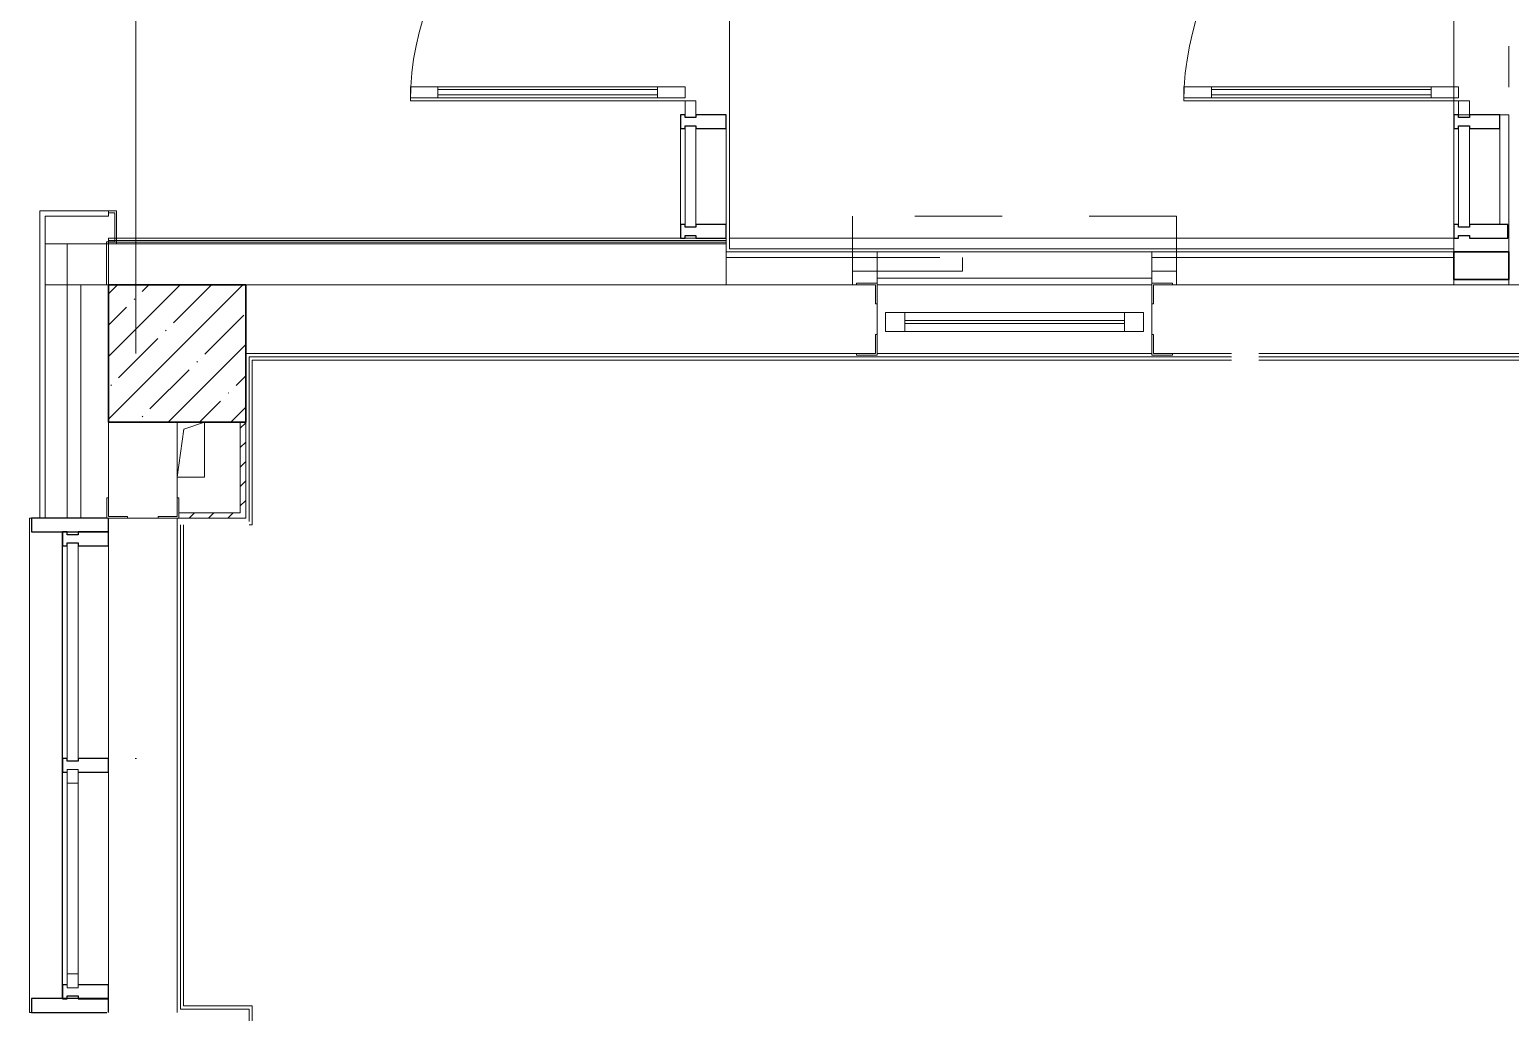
# Model space of a CAD drawing. Header units: millimetres. Extents: x 5993 to 95364, y 94667 to 143522.
# Drawn here: x 41601.2 to 42040.1, y 116058.5 to 116349.9 of the extents above; entities that cross this region are included whole.
import ezdxf

# ---------------------------------------------------------------- set-up
doc = ezdxf.new("R2010")
doc.units = ezdxf.units.MM
for name, pattern in [('50_200_ШТРИХ_1Т_ш5_п1_п1_', [1400, 1000, -200, 0, -200]), ('Штрих', [635, 317.5, -317.5]), ('Штрих короткий', [300, 150, -150])]:
    doc.linetypes.add(name, pattern=pattern)
for name, color, linetype, lineweight in [('0-2', 7, 'Continuous', 9), ('S-GRID-____-OTLN-1', 7, '50_200_ШТРИХ_1Т_ш5_п1_п1_', 9), ('Двери', 7, 'Continuous', 9), ('Двери-1', 7, 'Continuous', 13), ('Импосты витража', 7, 'Continuous', 9), ('Импосты витража-1', 7, 'Continuous', 25), ('Каркас_Импост', 7, 'Continuous', 13), ('Каркас_Импост-1', 7, 'Continuous', 9), ('Невидимые линии-1', 7, 'Штрих', 9), ('Несущие колонны', 7, 'Continuous', 9), ('Несущие колонны-1', 7, 'Continuous', 35), ('Обобщенные модели', 7, 'Continuous', 9), ('Общие ребра', 7, 'Continuous', 9), ('Окна', 7, 'Continuous', 9), ('Остекление-1', 7, 'Continuous', 9), ('Перекрытия', 7, 'Continuous', 9), ('Перемычка-1', 7, 'Штрих короткий', 9), ('Стены', 7, 'Continuous', 9), ('Стены-1', 7, 'Continuous', 13), ('Элементы узлов', 7, 'Continuous', 9)]:
    doc.layers.add(name, color=color, linetype=linetype, lineweight=lineweight)
doc.layers.add('Штриховка разреза-4', color=7, linetype='Continuous', lineweight=5, true_color=0x0080ff)

# ---------------------------------------------------------------- blocks, each defined once
blk = doc.blocks.new('BSC_Колонна _Прямоугольная - 500х500-V44-АИ2_01_План напольных покрытий и плинтусов 1го этажа _Часть 2_')
at = {"layer": 'Несущие колонны'}
h = blk.add_hatch(dxfattribs=at)
h.set_pattern_fill('FP_54', color=256, style=0, pattern_type=2)
h.set_pattern_definition([(45, (-150, -28300), (-114.04925, 114.04925), []), (45, (-35.95, -28300), (-114.04925, 114.04925), [201.613, -40.323, 3.353, -36.97])])
h.paths.add_polyline_path([(-250, -250), (250, -250), (250, 250), (-250, 250)], flags=0)
at = {"layer": 'Несущие колонны-1'}
for p, q in [((250, 250), (-250, 250)), ((-250, 250), (-250, -250)), ((250, -250), (250, 250)), ((-250, -250), (250, -250))]:
    blk.add_line(p, q, dxfattribs=at)
blk = doc.blocks.new('120_Окно_СКБ_1Ст - 120_Окно_СКБ_1Ст_охрана_1000х2000-28619863-АИ2_01_План напольных покрытий и плинтусов 1го этажа _Часть 2_')
at = {"layer": 'Каркас_Импост'}
for p, q in [((-470, -45), (-470, 25)), ((-470, 25), (-400, 25)), ((-400, 25), (-400, -45)), ((400, -45), (400, 25)), ((400, 25), (470, 25)), ((470, 25), (470, -45)), ((-400, -45), (-470, -45)), ((470, -45), (400, -45))]:
    blk.add_line(p, q, dxfattribs=at)
at = {"layer": 'Каркас_Импост-1'}
for p, q in [((470, 25), (-470, 25)), ((-470, -45), (470, -45))]:
    blk.add_line(p, q, dxfattribs=at)
at = {"layer": 'Остекление-1'}
for p, q in [((400, -5), (-400, -5)), ((400, -15), (-400, -15))]:
    blk.add_line(p, q, dxfattribs=at)
blk = doc.blocks.new('PNS_Панель прямоугольная2 - Нр_Стекло - 40мм-26243474-АИ2_01_План напольных покрытий и плинтусов 1го этажа _Часть 2_')
at = {"layer": 'Каркас_Импост'}
for p, q in [((-397.5, 0), (-397.5, 40)), ((-397.5, 40), (-347.5, 40)), ((-347.5, 40), (-347.5, 0)), ((397.5, 40), (347.5, 40)), ((347.5, 40), (347.5, 0)), ((397.5, 0), (397.5, 40)), ((-347.5, 0), (-397.5, 0)), ((347.5, 0), (397.5, 0))]:
    blk.add_line(p, q, dxfattribs=at)
at = {"layer": 'Каркас_Импост-1'}
for p, q in [((-347.5, 40), (347.5, 40)), ((-347.5, 0), (347.5, 0))]:
    blk.add_line(p, q, dxfattribs=at)
blk = doc.blocks.new('Прямоугольный импост - Импост структурный с накладкой - 150мм-25647633-АИ2_01_План напольных покрытий и плинтусов 1го этажа _Часть 2_')
at = {"layer": 'Импосты витража-1'}
for p, q in [((-25, 0), (-25, 17)), ((-25, 17), (25, 17)), ((-15, 0), (-25, 0)), ((-15, -40), (-15, 0)), ((25, 17), (25, 0)), ((-25, -150), (-25, -40)), ((-25, -40), (-15, -40)), ((25, -40), (25, -150)), ((25, -150), (-25, -150))]:
    blk.add_line(p, q, dxfattribs=at)
blk = doc.blocks.new('Прямоугольный импост - Импост структурный с накладкой - 150мм-25647642-АИ2_01_План напольных покрытий и плинтусов 1го этажа _Часть 2_')
at = {"layer": 'Импосты витража'}
for p, q in [((93625, -100), (94400, -100)), ((93625, -267), (94400, -267))]:
    blk.add_line(p, q, dxfattribs=at)
blk = doc.blocks.new('Прямоугольный импост - Импост структурный с накладкой - 150мм-V143-АИ2_01_План напольных покрытий и плинтусов 1го этажа _Часть 2_')
at = {"layer": 'Импосты витража-1'}
for p, q in [((-25, 0), (-25, 17)), ((-25, 17), (25, 17)), ((25, 0), (15, 0)), ((15, 0), (15, -40)), ((25, 17), (25, 0)), ((-25, -150), (-25, -40)), ((15, -40), (25, -40)), ((25, -40), (25, -150)), ((25, -150), (-25, -150))]:
    blk.add_line(p, q, dxfattribs=at)
blk = doc.blocks.new('PNS_Панель прямоугольная1 - Нр_Стекло - 40мм-25259299-АИ2_01_План напольных покрытий и плинтусов 1го этажа _Часть 2_')
at = {"layer": 'Остекление-1'}
for p, q in [((-387.5, 40), (387.5, 40)), ((-397.5, 0), (397.5, 0)), ((387.5, 0), (-387.5, 0))]:
    blk.add_line(p, q, dxfattribs=at)
blk = doc.blocks.new('Прямоугольный импост - Импост структурный с накладкой - 150мм-25647644-АИ2_01_План напольных покрытий и плинтусов 1го этажа _Часть 2_')
at = {"layer": 'Импосты витража-1'}
for p, q in [((-25, 0), (-25, 17)), ((-25, 17), (25, 17)), ((-15, 0), (-25, 0)), ((-15, -40), (-15, 0)), ((25, 0), (15, 0)), ((15, 0), (15, -40)), ((25, 17), (25, 0)), ((-25, -150), (-25, -40)), ((-25, -40), (-15, -40)), ((15, -40), (25, -40)), ((25, -40), (25, -150)), ((25, -150), (-25, -150))]:
    blk.add_line(p, q, dxfattribs=at)
blk = doc.blocks.new('Прямоугольный импост - Откос НВФ_50х280 мм-25993834-АИ2_01_План напольных покрытий и плинтусов 1го этажа _Часть 2_')
at = {"layer": 'Импосты витража-1'}
for p, q in [((-50, 130), (0, 130)), ((-50, -150), (-50, 130)), ((0, 130), (0, -144)), ((0, -150), (-50, -150))]:
    blk.add_line(p, q, dxfattribs=at)
blk = doc.blocks.new('Прямоугольный импост - Откос НВФ_50х280 мм-25993838-АИ2_01_План напольных покрытий и плинтусов 1го этажа _Часть 2_')
at = {"layer": 'Импосты витража-1'}
for p, q in [((0, 130), (-50, 130)), ((-50, 130), (-50, -150)), ((0, -144), (0, 130)), ((-50, -150), (0, -150))]:
    blk.add_line(p, q, dxfattribs=at)
blk = doc.blocks.new('DM_Штора_Противопожарная_Doormaster_EI-60 - ш_1000 х в_2000-26940954-АИ2_01_План напольных покрытий и плинтусов 1го этажа _Часть 2_')
at = {"layer": 'Двери-1'}
for p, q in [((-465, -125), (-450, -125)), ((-465, -175), (-465, -125)), ((-375, -131), (-375, -175)), ((-375, -150), (625, -150)), ((625, -175), (625, -131)), ((700, -125), (715, -125)), ((715, -125), (715, -175)), ((-375, -175), (-465, -175)), ((715, -175), (625, -175))]:
    blk.add_line(p, q, dxfattribs=at)
at = {"layer": 'Невидимые линии-1'}
for p, q in [((-465, -125), (-450, -125)), ((-465, -375), (-465, -125)), ((-375, -125), (625, -125)), ((700, -125), (715, -125)), ((715, -125), (715, -375)), ((315, -225), (315, -175)), ((315, -175), (715, -175)), ((715, -175), (715, -225)), ((715, -225), (315, -225)), ((-465, -375), (715, -375))]:
    blk.add_line(p, q, dxfattribs=at)
blk = doc.blocks.new('Прямоугольный импост - Импост структурный с накладкой - 150мм-27090926-АИ2_01_План напольных покрытий и плинтусов 1го этажа _Часть 2_')
at = {"layer": 'Импосты витража-1'}
for p, q in [((-25, 0), (-25, 17)), ((-25, 17), (25, 17)), ((-15, 0), (-25, 0)), ((-15, -40), (-15, 0)), ((25, 0), (15, 0)), ((15, 0), (15, -40)), ((25, 17), (25, 0)), ((-25, -150), (-25, -40)), ((-25, -40), (-15, -40)), ((15, -40), (25, -40)), ((25, -40), (25, -150)), ((25, -150), (-25, -150))]:
    blk.add_line(p, q, dxfattribs=at)
blk = doc.blocks.new('Дверь_Витражная_СКБ_2Ст2 - ДВН_ДАО_Выход основной-31505787-АИ2_01_План напольных покрытий и плинтусов 1го этажа _Часть 2_')
at = {"layer": 'Двери'}
for p, q in [((-905, -810), (-905, 0)), ((905, -1000), (905, 0))]:
    blk.add_line(p, q, dxfattribs=at)
for centre, radius, start, end in [((-905, 0), 810, 270, 0), ((905, 0), 1000, 180, 270)]:
    blk.add_arc(centre, radius, start, end, dxfattribs=at)
at = {"layer": 'Элементы узлов'}
for p, q in [((-955, 40), (-905, 40)), ((-905, 40), (-955, 40)), ((-905, 0), (-955, 0)), ((-955, 0), (-905, 0)), ((-905, 40), (-905, 0)), ((-905, 0), (-905, 40)), ((-865, 0), (-905, 0)), ((-905, -810), (-905, 0)), ((-865, 0), (-905, 0)), ((-905, 0), (-905, -810)), ((-865, -810), (-865, 0)), ((-865, -810), (-865, 0)), ((853, 0), (893, 0)), ((853, -1000), (853, 0)), ((853, 0), (853, -1000)), ((893, 0), (853, 0)), ((893, -1000), (893, 0)), ((893, -1000), (893, 0)), ((955, 40), (905, 40)), ((905, 40), (905, 0)), ((955, 40), (905, 40)), ((905, 40), (905, 0)), ((905, 0), (955, 0)), ((905, 0), (955, 0)), ((-905, -100), (-865, -100)), ((-895, -710), (-895, -100)), ((-875, -710), (-875, -100)), ((893, -100), (853, -100)), ((863, -900), (863, -100)), ((883, -900), (883, -100)), ((-905, -710), (-865, -710)), ((-905, -810), (-865, -810)), ((-905, -810), (-865, -810)), ((893, -900), (853, -900)), ((893, -1000), (853, -1000)), ((853, -1000), (893, -1000))]:
    blk.add_line(p, q, dxfattribs=at)
blk = doc.blocks.new('Проем_Дверь_Прямоугольный - 5260х2800h_витражные проемы-35263440-АИ2_01_План напольных покрытий и плинтусов 1го этажа _Часть 2_')
at = {"layer": 'Перемычка-1'}
for p, q in [((2630, 100), (-2630, 100)), ((2630, -100), (-2630, -100))]:
    blk.add_line(p, q, dxfattribs=at)
blk = doc.blocks.new('Прямоугольный импост - Импост структурный с накладкой - 180мм-26943387-АИ2_01_План напольных покрытий и плинтусов 1го этажа _Часть 2_')
at = {"layer": 'Импосты витража-1'}
for p, q in [((-25, 0), (-25, 17)), ((-25, 17), (25, 17)), ((-15, 0), (-25, 0)), ((-15, -40), (-15, 0)), ((25, 0), (15, 0)), ((15, 0), (15, -40)), ((25, 17), (25, 0)), ((-25, -180), (-25, -40)), ((-25, -40), (-15, -40)), ((15, -40), (25, -40)), ((25, -40), (25, -180)), ((25, -180), (-25, -180))]:
    blk.add_line(p, q, dxfattribs=at)
blk = doc.blocks.new('Дверь_Витражная_СКБ_2Ст2 - ДВН_ДАО_Основной выход-35262659-АИ2_01_План напольных покрытий и плинтусов 1го этажа _Часть 2_')
at = {"layer": 'Двери'}
for p, q in [((-905, -17), (-905, 0)), ((905, -17), (905, 0)), ((-905, -810), (-905, -17)), ((905, -1000), (905, -17))]:
    blk.add_line(p, q, dxfattribs=at)
for centre, radius, start, end in [((-905, 0), 810, 358.7934, 0), ((905, 0), 1000, 180, 180.9768), ((-905, 0), 810, 270, 358.7934), ((905, 0), 1000, 180.9768, 270)]:
    blk.add_arc(centre, radius, start, end, dxfattribs=at)
at = {"layer": 'Элементы узлов'}
for p, q in [((-955, 40), (-905, 40)), ((-905, 40), (-955, 40)), ((-905, 0), (-955, 0)), ((-955, 0), (-905, 0)), ((-905, 40), (-905, 0)), ((-905, 0), (-905, 40)), ((-865, 0), (-905, 0)), ((-905, -17), (-905, 0)), ((-865, 0), (-905, 0)), ((-905, 0), (-905, -17)), ((-865, -17), (-865, 0)), ((-865, -17), (-865, 0)), ((853, 0), (893, 0)), ((853, -17), (853, 0)), ((853, 0), (853, -17)), ((893, 0), (853, 0)), ((893, -17), (893, 0)), ((893, -17), (893, 0)), ((955, 40), (905, 40)), ((905, 40), (905, 0)), ((955, 40), (905, 40)), ((905, 40), (905, 0)), ((905, 0), (955, 0)), ((905, 0), (955, 0)), ((-905, -810), (-905, -17)), ((-905, -17), (-905, -810)), ((-865, -810), (-865, -17)), ((-865, -810), (-865, -17)), ((853, -1000), (853, -17)), ((853, -17), (853, -1000)), ((893, -1000), (893, -17)), ((893, -1000), (893, -17)), ((-905, -100), (-865, -100)), ((-895, -710), (-895, -100)), ((-875, -710), (-875, -100)), ((893, -100), (853, -100)), ((863, -900), (863, -100)), ((883, -900), (883, -100)), ((-905, -710), (-865, -710)), ((-905, -810), (-865, -810)), ((-905, -810), (-865, -810)), ((893, -900), (853, -900)), ((893, -1000), (853, -1000)), ((853, -1000), (893, -1000))]:
    blk.add_line(p, q, dxfattribs=at)
blk = doc.blocks.new('Прямоугольный импост - Импост структурный с накладкой - 150мм-31505795-АИ2_01_План напольных покрытий и плинтусов 1го этажа _Часть 2_')
at = {"layer": 'Импосты витража'}
for p, q in [((1983, 28770), (1983, 29120)), ((2150, 28770), (2150, 29120))]:
    blk.add_line(p, q, dxfattribs=at)
blk = doc.blocks.new('PNS_Панель прямоугольная1 - Нр_Стекло - 40мм-31505797-АИ2_01_План напольных покрытий и плинтусов 1го этажа _Часть 2_')
at = {"layer": 'Остекление-1'}
for p, q in [((-175, 40), (175, 40)), ((-185, 0), (185, 0)), ((175, 0), (-175, 0))]:
    blk.add_line(p, q, dxfattribs=at)
blk = doc.blocks.new('Проем_Дверь_Прямоугольный - 1800х2700h_оконные проемы-25805030-АИ2_01_План напольных покрытий и плинтусов 1го этажа _Часть 2_')
at = {"layer": 'Перемычка-1'}
for p, q in [((900, 125), (-900, 125)), ((900, -125), (-900, -125))]:
    blk.add_line(p, q, dxfattribs=at)
blk = doc.blocks.new('Фахверк_СКБ_Уголок - 250_2700-27497298-АИ2_01_План напольных покрытий и плинтусов 1го этажа _Часть 2_')
at = {"layer": 'Обобщенные модели'}
for p, q in [((200, 181), (125, 181)), ((125, 181), (125, 106)), ((131, 106), (131, 175)), ((131, 175), (200, 175)), ((200, 175), (200, 181)), ((125, 106), (131, 106)), ((131, -6), (125, -6)), ((125, -6), (125, -81)), ((131, -75), (131, -6)), ((125, -81), (200, -81)), ((200, -75), (131, -75)), ((200, -81), (200, -75))]:
    blk.add_line(p, q, dxfattribs=at)
blk = doc.blocks.new('Фахверк_СКБ_Уголок - 250_3600-27498263-АИ2_01_План напольных покрытий и плинтусов 1го этажа _Часть 2_')
at = {"layer": 'Обобщенные модели'}
for p, q in [((200, 181), (125, 181)), ((125, 181), (125, 106)), ((131, 106), (131, 175)), ((131, 175), (200, 175)), ((200, 175), (200, 181)), ((125, 106), (131, 106)), ((131, -6), (125, -6)), ((125, -6), (125, -81)), ((131, -75), (131, -6)), ((125, -81), (200, -81)), ((200, -75), (131, -75)), ((200, -81), (200, -75))]:
    blk.add_line(p, q, dxfattribs=at)
blk = doc.blocks.new('AR_Отверстие прямоугольное _в плите_ - AR_Отверстие прямоугольное _в плите_-V215-АИ2_01_План напольных покрытий и плинтусов 1го этажа _Часть 2_')
at = {"layer": 'Обобщенные модели'}
for p, q in [((-50, -100), (-25, 75)), ((-25, 75), (50, 100)), ((50, -100), (50, 100)), ((-50, -100), (50, -100))]:
    blk.add_line(p, q, dxfattribs=at)
blk = doc.blocks.new('Отлив_СКБ - Отлив витража_120_НВФ-31885689-АИ2_01_План напольных покрытий и плинтусов 1го этажа _Часть 2_')
at = {"layer": 'Окна'}
for p, q in [((0, 113), (0, 120)), ((1800, 120), (0, 120)), ((1800, 120), (1800, 113)), ((50, 2), (1750, 2))]:
    blk.add_line(p, q, dxfattribs=at)
blk = doc.blocks.new('О_Общий_Откосы металлические_СКБ_Боковой - О_Общий_Откосы металлические_СКБ_Боковой-32003644-АИ2_01_План напольных покрытий и плинтусов 1го этажа _Часть 2_')
at = {"layer": 'Обобщенные модели'}
for p, q in [((120, 0), (0, 0)), ((0, 0), (0, -30)), ((120, -30), (120, 0)), ((0, -30), (7, -30)), ((7, -30), (7, -7)), ((7, -7), (113, -7)), ((113, -7), (113, -37)), ((113, -37), (270, -37)), ((270, -30), (120, -30)), ((270, -37), (270, -30))]:
    blk.add_line(p, q, dxfattribs=at)
blk = doc.blocks.new('BSC_Колонна _Прямоугольная1 - 200х100 _металл_-35284186-АИ2_01_План напольных покрытий и плинтусов 1го этажа _Часть 2_')
at = {"layer": 'Несущие колонны-1'}
for p, q in [((100, 50), (-100, 50)), ((-100, 50), (-100, -50)), ((100, -50), (100, 50)), ((-100, -50), (100, -50))]:
    blk.add_line(p, q, dxfattribs=at)

msp = doc.modelspace()

# ---------------------------------------------------------------- linework, layer by layer
at = {"layer": 'S-GRID-____-OTLN-1', "color": 251, "ltscale": 0.6, "true_color": 0x636466}
msp.add_line((41632.66, 113733.6), (41632.66, 118157.62), dxfattribs=at)
at = {"layer": 'Общие ребра'}
for p, q in [((41624.53, 116287.4), (41807.67, 116287.4)), ((41624.53, 116286.91), (41807.67, 116286.91)), ((41852.44, 116282.35), (41807.67, 116282.35)), ((42023.37, 116282.35), (41933.83, 116282.35)), ((41605.81, 116274.21), (41605.81, 116205.03)), ((41605.81, 116205.03), (41605.81, 116274.21)), ((41612.32, 116205.03), (41612.32, 116274.21)), ((41616.39, 116205.03), (41616.39, 116274.21)), ((41845.11, 116274.21), (41807.67, 116274.21)), ((41807.67, 116274.21), (41845.11, 116274.21)), ((42023.37, 116274.21), (41941.16, 116274.21)), ((41941.16, 116274.21), (42023.37, 116274.21)), ((41624.53, 116211.13), (41624.53, 116233.52)), ((41624.53, 116233.52), (41624.53, 116211.13))]:
    msp.add_line(p, q, dxfattribs=at)
at = {"layer": 'Перекрытия'}
for p, q in [((41808.65, 116711.15), (41808.65, 116284.96)), ((42023.37, 116284.96), (42023.37, 116711.15)), ((42023.37, 116480.15), (42023.37, 116324.68)), ((42024.75, 116324.68), (42028.01, 116324.68)), ((42036.96, 116324.68), (42039.65, 116324.68)), ((42039.65, 116324.68), (42039.65, 116283.98)), ((42023.37, 116288.05), (41808.65, 116288.05)), ((41808.65, 116284.96), (42023.37, 116284.96)), ((42039.65, 116275.84), (42039.65, 116274.21))]:
    msp.add_line(p, q, dxfattribs=at)
at = {"layer": 'Стены'}
for p, q in [((41605.81, 116286.42), (41612.32, 116286.42)), ((41852.44, 116283.98), (41933.83, 116283.98)), ((41933.83, 116274.21), (41852.44, 116274.21)), ((41666.21, 116252.89), (41957.44, 116252.89)), ((41666.21, 116204.05), (41666.21, 116252.89)), ((41957.44, 116251.91), (41667.18, 116251.91)), ((41667.18, 116251.91), (41667.18, 116203.07)), ((41933.83, 116253.87), (41852.44, 116253.87)), ((41965.58, 116252.89), (42213.83, 116252.89)), ((42213.83, 116251.91), (41965.58, 116251.91)), ((41644.88, 116205.03), (41644.88, 116058.52)), ((41645.86, 116059.49), (41645.86, 116203.07)), ((41646.83, 116203.07), (41646.83, 116060.47)), ((41666.21, 116203.07), (41667.18, 116203.07)), ((41666.21, 116059.49), (41645.86, 116059.49)), ((41646.83, 116060.47), (41667.18, 116060.47)), ((41666.21, 116018.8), (41666.21, 116059.49)), ((41667.18, 116060.47), (41667.18, 116019.77))]:
    msp.add_line(p, q, dxfattribs=at)
at = {"layer": 'Стены-1'}
for p, q in [((41624.53, 116296.19), (41604.18, 116296.19)), ((41604.18, 116296.19), (41604.18, 116294.56)), ((41624.53, 116294.56), (41624.53, 116296.19)), ((41604.18, 116294.56), (41604.18, 116205.03)), ((41605.81, 116274.21), (41605.81, 116294.56)), ((41605.81, 116294.56), (41624.53, 116294.56)), ((41807.67, 116288.05), (41624.53, 116288.05)), ((41624.53, 116288.05), (41624.53, 116286.42)), ((41807.67, 116286.42), (41807.67, 116288.05)), ((41807.67, 116286.42), (41612.32, 116286.42)), ((41612.32, 116286.42), (41612.32, 116274.21)), ((41624.53, 116286.42), (41807.67, 116286.42)), ((41807.67, 116274.21), (41807.67, 116286.42)), ((41852.44, 116283.98), (41807.67, 116283.98)), ((41807.67, 116283.98), (41807.67, 116274.21)), ((41852.44, 116278.28), (41852.44, 116283.98)), ((42023.37, 116283.98), (41933.83, 116283.98)), ((41933.83, 116283.98), (41933.83, 116278.28)), ((41624.53, 116274.21), (41605.81, 116274.21)), ((41612.32, 116274.21), (41624.53, 116274.21)), ((41807.67, 116274.21), (41665.23, 116274.21)), ((41665.23, 116274.21), (41807.67, 116274.21)), ((42023.37, 116274.21), (42023.37, 116275.84)), ((42101.51, 116274.21), (42023.37, 116274.21)), ((41852.44, 116259.48), (41852.44, 116268.6)), ((41933.83, 116268.6), (41933.83, 116259.48)), ((41665.23, 116253.87), (41846.33, 116253.87)), ((41939.94, 116253.87), (41957.44, 116253.87)), ((41965.58, 116253.87), (42102.73, 116253.87)), ((41644.88, 116211.13), (41644.88, 116233.52)), ((41663.6, 116233.52), (41663.6, 116206.66)), ((41665.23, 116205.03), (41665.23, 116233.52)), ((41604.18, 116205.03), (41605.81, 116205.03)), ((41605.81, 116205.03), (41624.04, 116205.03)), ((41630.15, 116205.03), (41639.26, 116205.03)), ((41663.6, 116206.66), (41645.37, 116206.66)), ((41645.37, 116205.03), (41665.23, 116205.03))]:
    msp.add_line(p, q, dxfattribs=at)
at = {"layer": 'Штриховка разреза-4'}
for p, q in [((41663.6, 116231.72), (41665.23, 116233.34)), ((41663.6, 116225.96), (41665.23, 116227.59)), ((41663.6, 116220.2), (41665.23, 116221.83)), ((41663.6, 116214.45), (41665.23, 116216.08)), ((41663.6, 116208.69), (41665.23, 116210.32)), ((41648.42, 116205.03), (41650.05, 116206.66)), ((41654.18, 116205.03), (41655.81, 116206.66)), ((41659.94, 116205.03), (41661.56, 116206.66))]:
    msp.add_line(p, q, dxfattribs=at)

# ---------------------------------------------------------------- block references
at = {"layer": '0-2', "xscale": 0.08139549610658335, "yscale": 0.08139549610658335, "zscale": 0.08139549610658335}
for name, p, rotation in [('Проем_Дверь_Прямоугольный - 5260х2800h_витражные проемы-35263440-АИ2_01_План напольных покрытий и плинтусов 1го этажа _Часть 2_', (42031.51, 116498.05), 269.9999999999999), ('Дверь_Витражная_СКБ_2Ст2 - ДВН_ДАО_Выход основной-31505787-АИ2_01_План напольных покрытий и плинтусов 1го этажа _Часть 2_', (41795.46, 116402.41), 269.9999999999999), ('Дверь_Витражная_СКБ_2Ст2 - ДВН_ДАО_Основной выход-35262659-АИ2_01_План напольных покрытий и плинтусов 1го этажа _Часть 2_', (42024.75, 116402.41), 269.9999999999999), ('PNS_Панель прямоугольная1 - Нр_Стекло - 40мм-31505797-АИ2_01_План напольных покрытий и плинтусов 1го этажа _Часть 2_', (41795.46, 116306.37), 269.9999999999999), ('PNS_Панель прямоугольная1 - Нр_Стекло - 40мм-31505797-АИ2_01_План напольных покрытий и плинтусов 1го этажа _Часть 2_', (42024.75, 116306.37), 269.9999999999999), ('О_Общий_Откосы металлические_СКБ_Боковой - О_Общий_Откосы металлические_СКБ_Боковой-32003644-АИ2_01_План напольных покрытий и плинтусов 1го этажа _Часть 2_', (41626.97, 116296.19), 270.0000000000002), ('DM_Штора_Противопожарная_Doormaster_EI-60 - ш_1000 х в_2000-26940954-АИ2_01_План напольных покрытий и плинтусов 1го этажа _Часть 2_', (41903.31, 116264.04), 180), ('BSC_Колонна _Прямоугольная1 - 200х100 _металл_-35284186-АИ2_01_План напольных покрытий и плинтусов 1го этажа _Часть 2_', (42031.51, 116279.91), 180), ('Фахверк_СКБ_Уголок - 250_3600-27498263-АИ2_01_План напольных покрытий и плинтусов 1го этажа _Часть 2_', (41862.61, 116268.11), 180), ('Фахверк_СКБ_Уголок - 250_2700-27497298-АИ2_01_План напольных покрытий и плинтусов 1го этажа _Часть 2_', (41638.78, 116194.85), 89.99999999999991), ('Отлив_СКБ - Отлив витража_120_НВФ-31885689-АИ2_01_План напольных покрытий и плинтусов 1го этажа _Часть 2_', (41610.94, 116058.52), 90), ('Прямоугольный импост - Откос НВФ_50х280 мм-25993838-АИ2_01_План напольных покрытий и плинтусов 1го этажа _Часть 2_', (41612.32, 116205.03), 89.99999999999773), ('Проем_Дверь_Прямоугольный - 1800х2700h_оконные проемы-25805030-АИ2_01_План напольных покрытий и плинтусов 1го этажа _Часть 2_', (41634.71, 116131.77), 89.99999999999991), ('Прямоугольный импост - Импост структурный с накладкой - 150мм-25647642-АИ2_01_План напольных покрытий и плинтусов 1го этажа _Часть 2_', (41632.67, 123817.54), 270.0000000000001), ('PNS_Панель прямоугольная1 - Нр_Стекло - 40мм-25259299-АИ2_01_План напольных покрытий и плинтусов 1го этажа _Часть 2_', (41612.32, 116165.35), 269.9999999999977), ('Прямоугольный импост - Импост структурный с накладкой - 150мм-25647642-АИ2_01_План напольных покрытий и плинтусов 1го этажа _Часть 2_', (41632.67, 123750.39), 270.0000000000001), ('PNS_Панель прямоугольная2 - Нр_Стекло - 40мм-26243474-АИ2_01_План напольных покрытий и плинтусов 1го этажа _Часть 2_', (41612.32, 116098.2), 269.9999999999977)]:
    msp.add_blockref(name, p, dxfattribs=dict(at, rotation=rotation))
at = {"layer": '0-2', "extrusion": (0, 0, -1), "xscale": 0.08139549610658335, "yscale": 0.08139549610658335, "zscale": 0.08139549610658335}
for name, p, rotation in [('Прямоугольный импост - Импост структурный с накладкой - 150мм-27090926-АИ2_01_План напольных покрытий и плинтусов 1го этажа _Часть 2_', (-41795.46, 116322.64), 270.0000000000001), ('Прямоугольный импост - Импост структурный с накладкой - 150мм-27090926-АИ2_01_План напольных покрытий и плинтусов 1го этажа _Часть 2_', (-42024.75, 116322.64), 270.0000000000001), ('Прямоугольный импост - Импост структурный с накладкой - 150мм-27090926-АИ2_01_План напольных покрытий и плинтусов 1го этажа _Часть 2_', (-41795.46, 116290.09), 270.0000000000001), ('Прямоугольный импост - Импост структурный с накладкой - 180мм-26943387-АИ2_01_План напольных покрытий и плинтусов 1го этажа _Часть 2_', (-42024.75, 116290.09), 270.0000000000001), ('Прямоугольный импост - Импост структурный с накладкой - 150мм-25647644-АИ2_01_План напольных покрытий и плинтусов 1го этажа _Часть 2_', (-41612.32, 116198.92), 270.0000000000023), ('Прямоугольный импост - Импост структурный с накладкой - 150мм-25647633-АИ2_01_План напольных покрытий и плинтусов 1го этажа _Часть 2_', (-41612.32, 116131.77), 270.0000000000023), ('Прямоугольный импост - Импост структурный с накладкой - 150мм-V143-АИ2_01_План напольных покрытий и плинтусов 1го этажа _Часть 2_', (-41612.32, 116064.62), 270.0000000000023), ('Прямоугольный импост - Откос НВФ_50х280 мм-25993834-АИ2_01_План напольных покрытий и плинтусов 1го этажа _Часть 2_', (-41612.32, 116058.52), 270.0000000000023)]:
    msp.add_blockref(name, p, dxfattribs=dict(at, rotation=rotation))
at = {"layer": '0-2', "xscale": 0.08139549610658335, "yscale": 0.08139549610658335, "zscale": 0.08139549610658335}
for name, p in [('Прямоугольный импост - Импост структурный с накладкой - 150мм-31505795-АИ2_01_План напольных покрытий и плинтусов 1го этажа _Часть 2_', (41632.67, 113950.37)), ('Прямоугольный импост - Импост структурный с накладкой - 150мм-31505795-АИ2_01_План напольных покрытий и плинтусов 1го этажа _Часть 2_', (41861.96, 113950.37)), ('BSC_Колонна _Прямоугольная - 500х500-V44-АИ2_01_План напольных покрытий и плинтусов 1го этажа _Часть 2_', (41644.88, 116253.87)), ('Фахверк_СКБ_Уголок - 250_3600-27498263-АИ2_01_План напольных покрытий и плинтусов 1го этажа _Часть 2_', (41923.66, 116259.97)), ('120_Окно_СКБ_1Ст - 120_Окно_СКБ_1Ст_охрана_1000х2000-28619863-АИ2_01_План напольных покрытий и плинтусов 1го этажа _Часть 2_', (41893.14, 116264.04)), ('AR_Отверстие прямоугольное _в плите_ - AR_Отверстие прямоугольное _в плите_-V215-АИ2_01_План напольных покрытий и плинтусов 1го этажа _Часть 2_', (41648.95, 116225.38))]:
    msp.add_blockref(name, p, dxfattribs=at)

doc.saveas('drawing.dxf')
